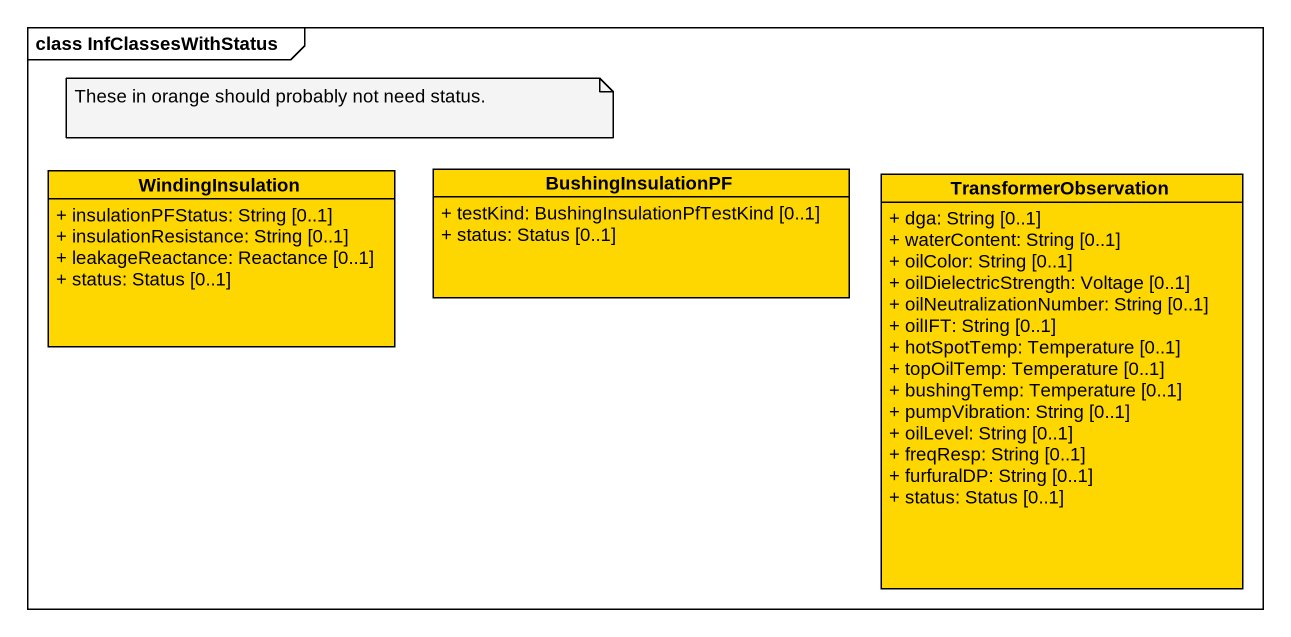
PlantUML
@startuml
mainframe class InfClassesWithStatus
hide circle
hide empty members
skinparam classAttributeIconSize 0
class WindingInsulation #FFD700 {
  + insulationPFStatus: String [0..1]
  + insulationResistance: String [0..1]
  + leakageReactance: Reactance [0..1]
  + status: Status [0..1]
}
class BushingInsulationPF #FFD700 {
  + testKind: BushingInsulationPfTestKind [0..1]
  + status: Status [0..1]
}
class TransformerObservation #FFD700 {
  + dga: String [0..1]
  + waterContent: String [0..1]
  + oilColor: String [0..1]
  + oilDielectricStrength: Voltage [0..1]
  + oilNeutralizationNumber: String [0..1]
  + oilIFT: String [0..1]
  + hotSpotTemp: Temperature [0..1]
  + topOilTemp: Temperature [0..1]
  + bushingTemp: Temperature [0..1]
  + pumpVibration: String [0..1]
  + oilLevel: String [0..1]
  + freqResp: String [0..1]
  + furfuralDP: String [0..1]
  + status: Status [0..1]
}
note as N1
  These in orange should probably not need status.
end note
@enduml
